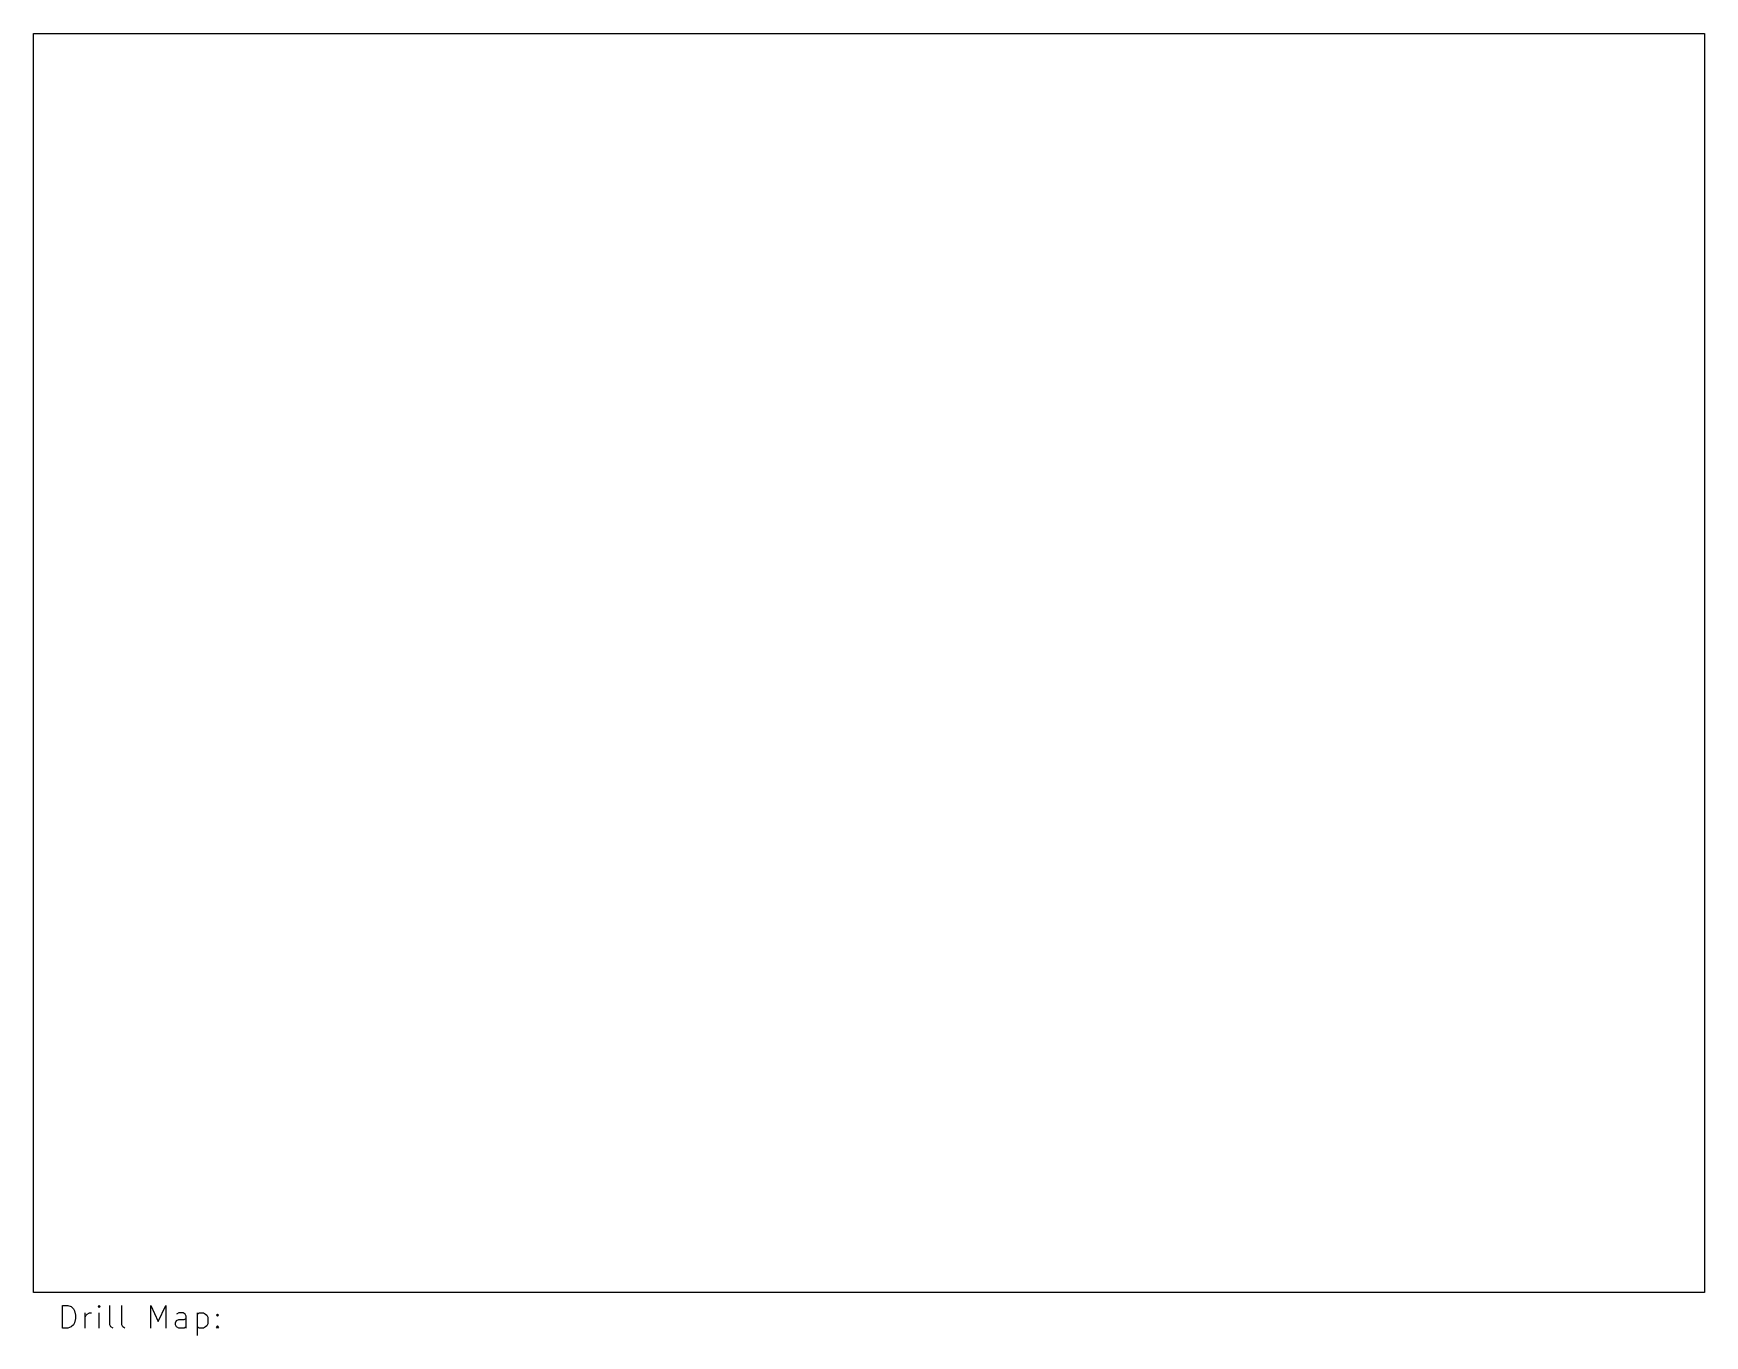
# Model space of a CAD drawing. Extents: x 65 to 213, y -147 to -32.
import ezdxf

# ---------------------------------------------------------------- set-up
doc = ezdxf.new("R2010")
doc.units = 0
doc.layers.add('BLACK', color=7, linetype='CONTINUOUS')

msp = doc.modelspace()

# ---------------------------------------------------------------- linework, layer by layer
at = {"layer": 'BLACK', "linetype": 'CONTINUOUS'}
for p, q in [((65, -32), (213, -32)), ((65, -143.5), (65, -32)), ((213, -32), (213, -143.5)), ((213, -143.5), (65, -143.5)), ((67.582768, -146.639838), (67.582768, -144.639838)), ((67.582768, -144.639838), (68.058958, -144.639838)), ((68.058958, -144.639838), (68.344673, -144.735076)), ((68.344673, -144.735076), (68.535149, -144.925552)), ((68.535149, -144.925552), (68.630387, -145.116028)), ((70.820863, -144.639838), (70.725625, -144.735076)), ((70.725625, -144.735076), (70.820863, -144.830314)), ((70.916101, -144.735076), (70.820863, -144.639838)), ((70.820863, -144.639838), (70.820863, -144.830314)), ((70.820863, -144.830314), (70.916101, -144.735076)), ((71.773244, -146.354123), (71.773244, -144.639838)), ((72.820863, -146.354123), (72.820863, -144.639838)), ((75.392292, -146.639838), (75.392292, -144.639838)), ((75.392292, -144.639838), (76.058959, -146.068409)), ((76.058959, -146.068409), (76.725625, -144.639838)), ((76.725625, -144.639838), (76.725625, -146.639838)), ((68.535149, -146.354123), (68.344673, -146.5446)), ((68.630387, -146.163647), (68.535149, -146.354123)), ((68.630387, -145.116028), (68.725625, -145.49698)), ((68.725625, -145.782695), (68.630387, -146.163647)), ((68.725625, -145.49698), (68.725625, -145.782695)), ((69.582768, -146.639838), (69.582768, -145.306504)), ((69.582768, -145.687457), (69.678006, -145.49698)), ((69.678006, -145.49698), (69.773244, -145.401742)), ((69.773244, -145.401742), (69.96372, -145.306504)), ((69.96372, -145.306504), (70.154197, -145.306504)), ((70.820863, -146.639838), (70.820863, -145.306504)), ((71.868482, -146.5446), (71.773244, -146.354123)), ((72.916101, -146.5446), (72.820863, -146.354123)), ((77.582768, -146.163647), (77.678006, -145.973171)), ((77.582768, -146.354123), (77.582768, -146.163647)), ((77.678006, -146.5446), (77.582768, -146.354123)), ((77.868482, -145.306504), (77.678006, -145.401742)), ((77.678006, -145.973171), (77.868482, -145.877933)), ((78.249435, -145.306504), (77.868482, -145.306504)), ((77.868482, -145.877933), (78.344673, -145.877933)), ((78.439911, -145.401742), (78.249435, -145.306504)), ((78.344673, -145.877933), (78.535149, -145.782695)), ((78.535149, -145.592219), (78.439911, -145.401742)), ((78.535149, -146.639838), (78.535149, -145.592219)), ((79.48753, -145.306504), (79.48753, -147.306504)), ((79.48753, -145.401742), (79.678006, -145.306504)), ((79.678006, -145.306504), (80.058959, -145.306504)), ((80.058959, -145.306504), (80.249435, -145.401742)), ((80.249435, -145.401742), (80.344673, -145.49698)), ((80.344673, -146.449361), (80.249435, -146.5446)), ((80.344673, -145.49698), (80.439911, -145.687457)), ((80.439911, -146.258885), (80.344673, -146.449361)), ((80.439911, -145.687457), (80.439911, -146.258885)), ((81.201816, -145.49698), (81.297054, -145.401742)), ((81.297054, -145.592219), (81.201816, -145.49698)), ((81.201816, -146.5446), (81.297054, -146.449361)), ((81.297054, -145.401742), (81.392292, -145.49698)), ((81.297054, -145.401742), (81.297054, -145.592219)), ((81.392292, -145.49698), (81.297054, -145.592219)), ((81.297054, -146.449361), (81.392292, -146.5446)), ((81.297054, -146.449361), (81.297054, -146.639838)), ((68.058958, -146.639838), (67.582768, -146.639838)), ((68.344673, -146.5446), (68.058958, -146.639838)), ((72.058958, -146.639838), (71.868482, -146.5446)), ((73.106577, -146.639838), (72.916101, -146.5446)), ((77.868482, -146.639838), (77.678006, -146.5446)), ((78.344673, -146.639838), (77.868482, -146.639838)), ((78.535149, -146.5446), (78.344673, -146.639838)), ((79.678006, -146.639838), (79.48753, -146.5446)), ((80.058959, -146.639838), (79.678006, -146.639838)), ((80.249435, -146.5446), (80.058959, -146.639838)), ((81.297054, -146.639838), (81.201816, -146.5446)), ((81.392292, -146.5446), (81.297054, -146.639838))]:
    msp.add_line(p, q, dxfattribs=at)

doc.saveas('drawing.dxf')
